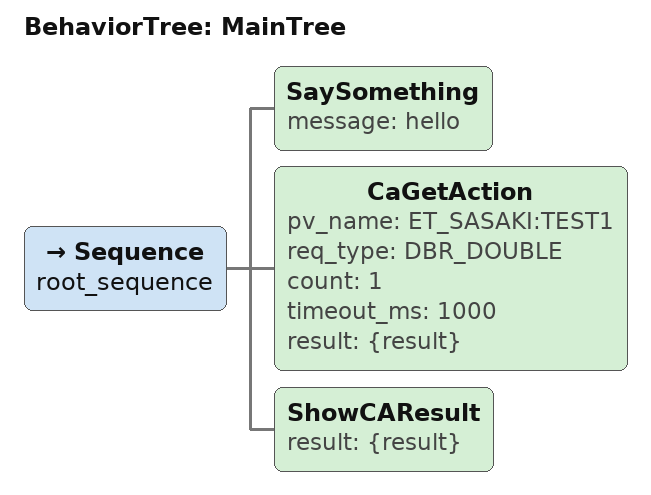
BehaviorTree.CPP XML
<root BTCPP_format="4">
  <BehaviorTree ID="MainTree">
    <Sequence name="root_sequence">
      <SaySomething message="hello" />
      <CaGetAction pv_name="ET_SASAKI:TEST1" req_type="DBR_DOUBLE" count="1" timeout_ms="1000"
        result="{result}" />
      <ShowCAResult result="{result}" />
    </Sequence>
  </BehaviorTree>
</root>
